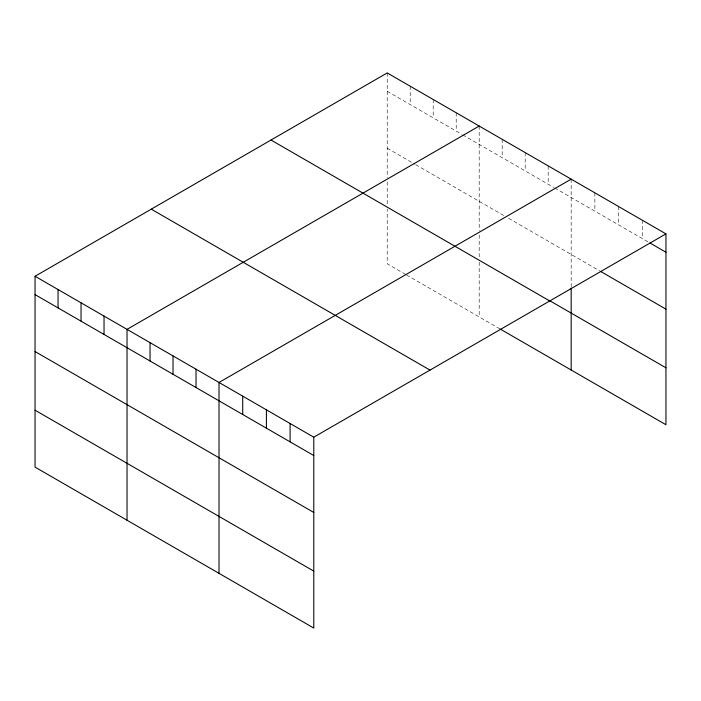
<?xml version="1.0" encoding="UTF-8"?>
<svg xmlns="http://www.w3.org/2000/svg" width="701" height="701" viewBox="0 0 701 701"><rect width="100%" height="100%" fill="white"/><g stroke="black" fill="none" stroke-linecap="round" stroke-linejoin="round"><path stroke-width="0.53" stroke-dasharray="3.5 2.63" d="M387.215 91.288L461.714 134.303M462.634 134.837L553.702 187.412M554.622 187.947L648.889 242.371M387.215 148.226L414.808 164.157M415.728 164.682L504.948 216.197M508.628 218.326L599.609 270.849M405.607 274.433L387.215 263.813L387.215 209.073M406.527 274.967L500.348 329.128M642.256 220.193L642.256 238.542M618.562 206.515L618.562 224.863M594.869 192.836L594.869 211.185M571.175 179.158L571.175 287.024M548.182 165.874L548.182 184.223M525.189 152.599L525.189 170.948M502.188 139.324L502.188 157.672M479.195 126.049L479.195 230.655M479.195 235.001L479.195 258.897M479.195 262.174L479.195 316.913M456.202 112.773L456.202 131.122M433.2 99.498L433.2 117.847M410.208 86.223L410.208 104.563M387.215 72.939L387.215 177.555M387.215 181.892L387.215 204.71"/><path stroke-width="1.05" d="M665.95 233.871L313.785 437.187L313.785 628.061L35.05 467.129L35.05 276.264L387.215 72.939L665.95 233.871L665.95 424.736L500.348 329.128M479.195 126.049L127.03 329.365L127.03 520.238M571.175 179.158L219.019 382.474L219.019 573.339M649.836 242.914L665.95 252.22M600.555 271.401L665.95 309.15M549.102 300.343L665.95 367.806M270.998 140.034L549.733 300.966M151.267 209.17L430.002 370.093M35.05 276.264L313.785 437.187M35.05 294.613L313.785 455.536M35.05 351.543L313.785 512.466M35.05 410.199L313.785 571.122M571.175 288.111L571.175 370.023M290.1 423.509L290.1 441.858M266.406 409.831L266.406 428.18M242.712 396.153L242.712 414.501M196.026 369.199L196.026 387.548M173.024 355.924L173.024 374.264M150.032 342.64L150.032 360.989M104.037 316.09L104.037 334.438M81.044 302.814L81.044 321.163M58.043 289.539L58.043 307.888"/></g></svg>
